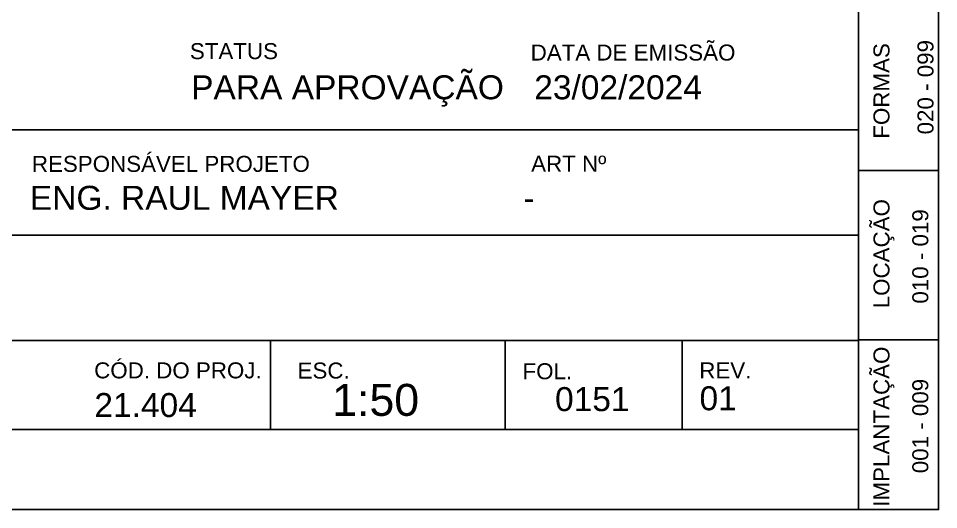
# Model space of a CAD drawing. Extents: x 0 to 119, y 0 to 84.
# Drawn here: x 107.39 to 118.9, y 0 to 6.14 of the extents above; entities that cross this region are included whole.
import ezdxf

# ---------------------------------------------------------------- set-up
doc = ezdxf.new("R2010")
doc.units = 0
doc.header["$MEASUREMENT"] = 0
for name, color, linetype in [('10', 252, 'CONTINUOUS'), ('3', 7, 'CONTINUOUS'), ('40', 7, 'CONTINUOUS'), ('7', 232, 'CONTINUOUS')]:
    doc.layers.add(name, color=color, linetype=linetype)
doc.styles.add('TQS_ARIAL', font='arial.ttf')

msp = doc.modelspace()

# ---------------------------------------------------------------- linework, layer by layer
at = {"layer": '3', "color": 7, "linetype": 'Continuous'}
for p, q in [((117.9, 4.750713), (100.4, 4.750713)), ((117.9, 3.433345), (100.4, 3.433345)), ((100.4, 2.116665), (117.9, 2.116665)), ((110.544786, 2.116665), (110.544786, 0.999998)), ((113.479407, 2.116665), (113.479407, 0.999998)), ((115.692954, 2.116665), (115.692954, 0.999998))]:
    msp.add_line(p, q, dxfattribs=at)
at = {"layer": '40', "linetype": 'Continuous'}
for p, q in [((118.9, 6.363), (118.9, 4.242)), ((118.9, 6.363), (118.9, 4.242)), ((118.9, 6.363), (118.9, 4.242)), ((118.9, 6.363), (118.9, 4.242)), ((118.9, 4.242), (118.9, 2.121)), ((118.9, 4.242), (118.9, 2.121)), ((118.9, 4.242), (118.9, 2.121)), ((118.9, 4.242), (118.9, 2.121)), ((118.9, 2.121), (118.9, 0)), ((118.9, 2.121), (118.9, 0)), ((118.9, 2.121), (118.9, 0)), ((118.9, 2.121), (118.9, 0)), ((0, 0), (117.9, -0.000002)), ((100.4, -0.000002), (118.9, 0))]:
    msp.add_line(p, q, dxfattribs=at)
for points in [[(117.9, 4.242), (117.9, 6.363), (118.9, 6.363), (118.9, 4.242), (117.9, 4.242)], [(117.9, 2.121), (117.9, 4.242), (118.9, 4.242), (118.9, 2.121), (117.9, 2.121)], [(117.9, 0), (117.9, 2.121), (118.9, 2.121), (118.9, 0), (117.9, 0)]]:
    msp.add_lwpolyline(points, dxfattribs=at)
at = {"layer": '7', "color": 232, "linetype": 'Continuous'}
for p, q in [((117.9, 83.099998), (117.9, 0.999998)), ((117.9, 0.999998), (3, 0.999999))]:
    msp.add_line(p, q, dxfattribs=at)

# ---------------------------------------------------------------- texts
at = {"layer": '10', "color": 252, "linetype": 'Continuous', "style": 'TQS_ARIAL'}
for s, p in [('FORMAS', (118.285466, 4.638119)), ('LOCAÇÃO', (118.285466, 2.517119)), ('IMPLANTAÇÃO', (118.285466, 0.035918))]:
    msp.add_text(s, height=0.2, rotation=90, dxfattribs=at).set_placement(p)
at = {"layer": '3', "color": 7, "linetype": 'Continuous', "style": 'TQS_ARIAL'}
for s, height, p in [('DATA DE EMISSÃO', 0.2, (113.797278, 5.615874)), ('STATUS', 0.2, (109.534617, 5.633308)), ('PARA APROVAÇÃO', 0.3, (109.550446, 5.130995)), ('23/02/2024', 0.3, (113.84228, 5.130995)), ('RESPONSÁVEL PROJETO', 0.2, (107.558284, 4.223383)), ('ART Nº', 0.2, (113.803712, 4.225321)), ('CÓD. DO PROJ.', 0.2, (108.337563, 1.641101)), ('ESC.', 0.2, (110.881776, 1.639043)), ('FOL.', 0.2, (113.695451, 1.630096)), ('REV.', 0.2, (115.906197, 1.641187)), ('1:50', 0.4, (111.314867, 1.172047)), ('0151', 0.3, (114.102347, 1.23163)), ('01', 0.3, (115.909606, 1.241754))]:
    msp.add_text(s, height=height, dxfattribs=at).set_placement(p)
at = {"layer": '40', "linetype": 'Continuous', "style": 'TQS_ARIAL'}
for s, p in [('020 - 099', (118.83601, 4.692005)), ('010 - 019', (118.771153, 2.575676)), ('001 - 009', (118.771153, 0.454676))]:
    msp.add_text(s, height=0.2, rotation=90, dxfattribs=at).set_placement(p)
for s, p in [('ENG. RAUL MAYER', (107.533094, 3.748734)), ('-', (113.706019, 3.748734)), ('21.404', (108.339854, 1.15716))]:
    msp.add_text(s, height=0.3, dxfattribs=at).set_placement(p)

doc.saveas('drawing.dxf')
